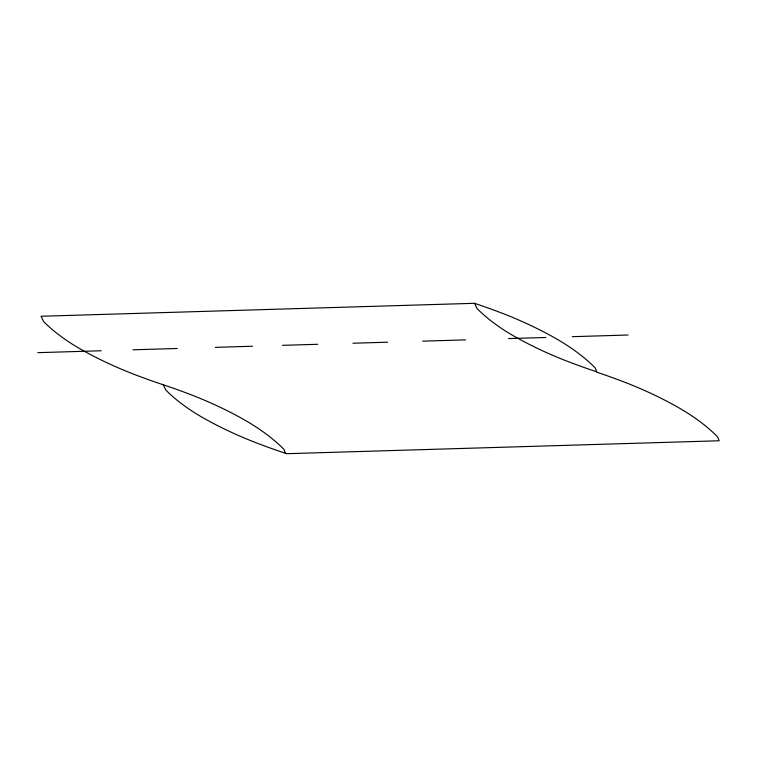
<?xml version="1.0" encoding="UTF-8"?>
<svg xmlns="http://www.w3.org/2000/svg" width="757" height="757" viewBox="0 0 757 757"><rect width="100%" height="100%" fill="white"/><g stroke="black" fill="none" stroke-linecap="round" stroke-linejoin="round"><path stroke-width="1.14" d="M163.304 384.783L165.774 389.978A135.512 64.241 17.1 0 0 204.958 418.876A212.234 100.615 17.1 0 0 258.724 443.782A320.627 152.006 17.1 0 0 286.695 453.698L719.15 440.773L717.617 436.874A143.887 68.215 17.1 0 0 676.01 406.187A212.234 100.615 17.1 0 0 622.235 381.273A320.627 152.006 17.1 0 0 596.923 372.245L595.22 367.93A143.887 68.215 17.1 0 0 553.613 337.234A212.234 100.615 17.1 0 0 499.847 312.329A320.627 152.006 17.1 0 0 474.535 303.302L41.077 316.256L43.546 321.451A135.512 64.241 17.1 0 0 82.731 350.349A212.234 100.615 17.1 0 0 136.506 375.254A320.627 152.006 17.1 0 0 163.304 384.783A320.627 152.006 17.1 0 1 188.607 393.82A212.234 100.615 17.1 0 1 242.382 418.725A143.887 68.215 17.1 0 1 283.989 449.412L285.521 453.311M37.85 352.658L101.22 350.765M132.977 349.81L177.28 348.485M215.385 347.349L252.601 346.233M282.456 345.343L317.732 344.293M352.913 343.233L387.593 342.202M422.775 341.152L465.583 339.874M508.496 338.587L545.844 337.471M572.254 336.685L628.111 335.01M474.535 303.302L477.005 308.487A135.512 64.241 17.1 0 0 516.189 337.395A212.234 100.615 17.1 0 0 569.964 362.3A320.627 152.006 17.1 0 0 596.762 371.829"/></g></svg>
